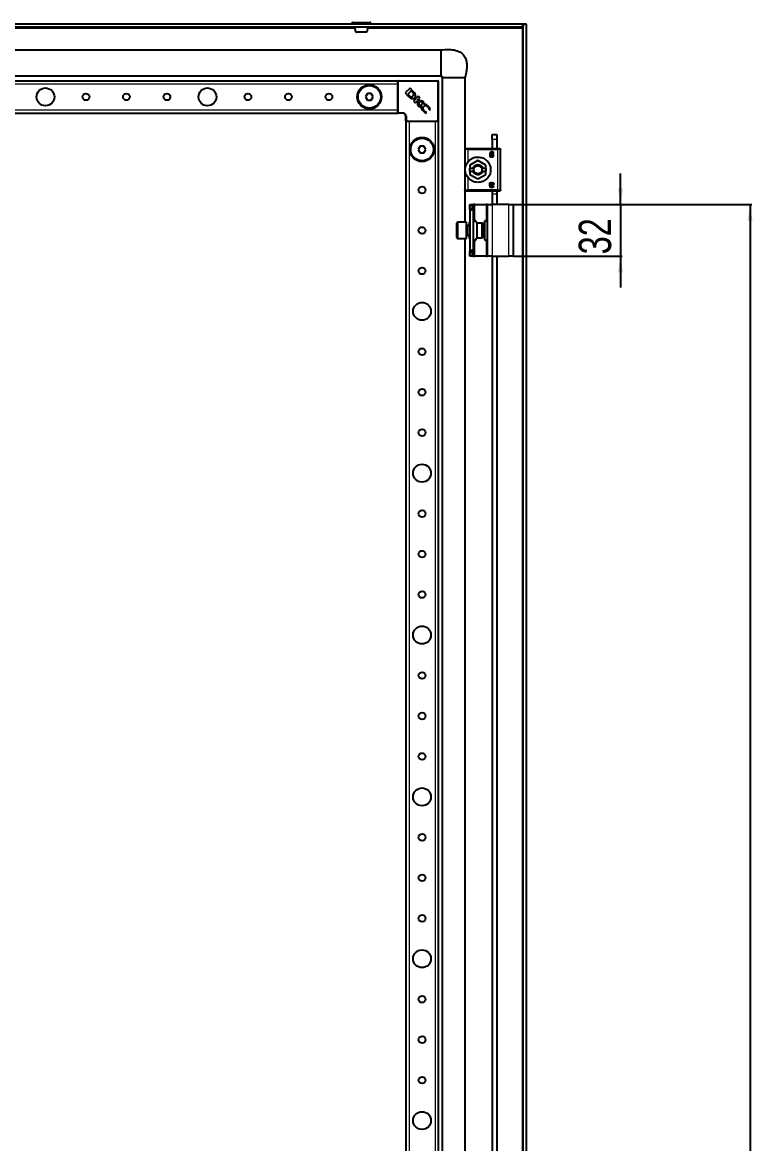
# Model space of a CAD drawing. Header units: millimetres. Extents: x -545 to 1520, y -1456 to 1043.
# Drawn here: x 1069 to 1520, y 184 to 877 of the extents above; entities that cross this region are included whole.
import ezdxf

# ---------------------------------------------------------------- set-up
doc = ezdxf.new("R2010")
doc.units = ezdxf.units.MM
doc.layers.add('FORMAT', color=7, linetype='Continuous')
doc.styles.add('SLDTEXTSTYLE0', font='TXT', dxfattribs={"width": 0.75})
doc.dimstyles.new('SLDDIMSTYLE0', dxfattribs={"dimtxt": 20, "dimasz": 10, "dimexe": 0, "dimexo": 0.0625, "dimgap": 5, "dimtad": 2, "dimdec": 1, "dimrnd": 1e-09, "dimzin": 12, "dimdsep": 46, "dimtxsty": 'SLDTEXTSTYLE0', "dimsah": 1, "dimcen": 0.09, "dimadec": 0, "dimazin": 3, "dimtfac": 1, "dimtofl": 0, "dimtmove": 0, "dimatfit": 3, "dimfxl": 0, "dimfrac": 2, "dimtolj": 1, "dimtzin": 12, "dimarcsym": 0})
doc.dimstyles.new('SLDDIMSTYLE1', dxfattribs={"dimtxt": 20, "dimasz": 10, "dimexe": 0, "dimexo": 0.0625, "dimgap": 5, "dimtad": 2, "dimdec": 1, "dimrnd": 1e-09, "dimzin": 12, "dimdsep": 46, "dimtxsty": 'SLDTEXTSTYLE0', "dimsah": 1, "dimcen": 0.09, "dimadec": 0, "dimazin": 3, "dimtfac": 1, "dimtmove": 0, "dimatfit": 0, "dimfxl": 0, "dimfrac": 2, "dimtolj": 1, "dimtzin": 12, "dimarcsym": 0})

# ---------------------------------------------------------------- blocks, each defined once
blk = doc.blocks.new('_D_5')
at = {"layer": 'FORMAT'}
for p, q in [((1372.22, 764.15), (1519.21, 764.15)), ((1518.21, 764.15), (1518.21, -1167.85)), ((1372.22, -1167.85), (1519.21, -1167.85))]:
    blk.add_line(p, q, dxfattribs=at)
for points in [[(1518.21, 764.15), (1516.67, 754.15), (1519.75, 754.15)], [(1518.21, -1167.85), (1519.75, -1157.85), (1516.67, -1157.85)]]:
    blk.add_solid(points, dxfattribs=at)
at = {"layer": 'FORMAT', "insert": (1492.43, -231.4), "char_height": 20, "attachment_point": 1, "rotation": 90, "style": 'SLDTEXTSTYLE0'}
blk.add_mtext('1932', dxfattribs=at)
blk = doc.blocks.new('_D_6')
at = {"layer": 'FORMAT'}
for p, q in [((1438.21, 764.15), (1438.21, 783.38)), ((1372.22, 764.15), (1439.21, 764.15)), ((1438.21, 764.15), (1438.21, 732.15)), ((1372.22, 732.15), (1439.21, 732.15)), ((1438.21, 732.15), (1438.21, 712.92))]:
    blk.add_line(p, q, dxfattribs=at)
for points in [[(1438.21, 764.15), (1439.75, 774.15), (1436.67, 774.15)], [(1438.21, 732.15), (1436.67, 722.15), (1439.75, 722.15)]]:
    blk.add_solid(points, dxfattribs=at)
at = {"layer": 'FORMAT', "insert": (1412.43, 733.37), "char_height": 20, "attachment_point": 1, "rotation": 90, "style": 'SLDTEXTSTYLE0'}
blk.add_mtext('32', dxfattribs=at)

msp = doc.modelspace()

# ---------------------------------------------------------------- linework, layer by layer
at = {"color": 7, "linetype": 'Continuous', "lineweight": 25}
for p, q in [((1377.91, 875.65), (788.51, 875.65)), ((1377.91, 873.65), (788.51, 873.65)), ((1272.46, 876.4), (1272.46, 875.65)), ((1272.71, 876.65), (1281.22, 876.65)), ((1281.22, 876.65), (1283.71, 876.65)), ((1283.96, 875.65), (1283.96, 876.4)), ((1377.82, 873.65), (1377.61, 873.05)), ((1377.91, 873.65), (1377.91, 875.65)), ((1378.21, -1279.35), (1378.21, 875.65)), ((1380.21, 875.65), (1378.21, 875.65)), ((1380.21, -1279.35), (1380.21, 875.65)), ((839.21, 859.65), (1327.21, 859.65)), ((839.21, 843.65), (1327.21, 843.65)), ((865.71, 840.65), (1300.71, 840.65)), ((1300.71, 840.35), (1300.71, 840.65)), ((1300.71, 839.71), (1300.71, 840.35)), ((1300.71, 838.65), (1300.71, 839.71)), ((1300.71, 822.65), (1300.71, 838.65)), ((1301.01, 840.65), (1325.41, 840.65)), ((1325.71, 840.35), (1325.71, 815.95)), ((1328.21, 842.65), (1328.21, -1246.35)), ((1342.21, 842.65), (1342.21, 798.33)), ((1282.05, 832.65), (1280.9, 830.65)), ((1284.36, 832.65), (1282.05, 832.65)), ((1285.52, 830.65), (1284.36, 832.65)), ((1308.31, 836.01), (1305.36, 833.05)), ((1305.36, 833.05), (1307.24, 831.16)), ((1309.02, 834.48), (1306.84, 832.3)), ((1306.84, 832.3), (1307.51, 831.64)), ((1310.31, 834.01), (1308.31, 836.01)), ((1309.76, 833.76), (1309.02, 834.48)), ((1280.9, 830.65), (1282.05, 828.65)), ((1282.05, 828.65), (1284.36, 828.65)), ((1284.36, 828.65), (1285.52, 830.65)), ((1307.24, 831.16), (1307.26, 831.14)), ((1313.32, 831), (1310.36, 828.04)), ((1310.36, 828.04), (1311.42, 826.98)), ((1311.42, 826.98), (1312.66, 828.23)), ((1312.66, 828.23), (1312.83, 825.57)), ((1312.83, 825.57), (1314.12, 824.28)), ((1312.98, 828.56), (1314.37, 829.95)), ((1316.24, 828.08), (1312.98, 828.56)), ((1314.37, 829.95), (1313.32, 831)), ((1313.94, 827.75), (1317.04, 827.28)), ((1314.12, 824.28), (1313.94, 827.75)), ((1317.04, 827.28), (1316.24, 828.08)), ((865.71, 820.65), (1300.71, 820.65)), ((1300.71, 821.6), (1300.71, 822.65)), ((1300.71, 820.95), (1300.71, 821.6)), ((1300.71, 820.65), (1300.71, 820.95)), ((1303.71, 820.65), (1301.01, 820.65)), ((1305.71, 815.95), (1305.71, 818.65)), ((1318.08, 820.65), (1318.59, 820.9)), ((1318.59, 820.9), (1318.48, 821.01)), ((1320.03, 822.85), (1320.16, 822.72)), ((1320.16, 822.72), (1320.85, 823.05)), ((1305.71, 815.65), (1305.71, -1219.35)), ((1305.71, 815.65), (1306.01, 815.65)), ((1306.65, 815.65), (1306.01, 815.65)), ((1306.65, 815.65), (1307.71, 815.65)), ((1307.71, 815.65), (1323.71, 815.65)), ((1323.71, 815.65), (1324.76, 815.65)), ((1325.41, 815.65), (1324.76, 815.65)), ((1325.41, 815.65), (1325.71, 815.65)), ((1325.71, 815.65), (1325.71, -1219.35)), ((1358.91, 807.35), (1361.91, 807.35)), ((1358.91, 804.35), (1358.91, 807.35)), ((1358.91, 804.35), (1358.91, 798.65)), ((1361.91, 807.35), (1361.91, 804.35)), ((1361.91, 804.35), (1361.91, 798.65)), ((1314.55, 800.15), (1313.4, 798.15)), ((1313.4, 798.15), (1314.55, 796.15)), ((1316.86, 800.15), (1314.55, 800.15)), ((1318.02, 798.15), (1316.86, 800.15)), ((1316.86, 796.15), (1318.02, 798.15)), ((1342.21, 798.15), (1342.21, 773.15)), ((1362.21, 798.65), (1344.21, 798.65)), ((1362.81, 798.65), (1362.56, 798.65)), ((1364.21, 773.15), (1364.21, 798.15)), ((1314.55, 796.15), (1316.86, 796.15)), ((1343.04, 788.78), (1344.55, 791.04)), ((1350.21, 791.37), (1345.26, 788.51)), ((1355.16, 788.51), (1350.21, 791.37)), ((1357.65, 795.61), (1357.65, 793.74)), ((1358.11, 793.75), (1358.11, 794.02)), ((1358.18, 795.36), (1358.18, 795.58)), ((1358.56, 795.36), (1358.18, 795.36)), ((1358.18, 795.01), (1358.61, 795.01)), ((1358.18, 794.42), (1358.18, 795.01)), ((1345.26, 788.51), (1345.26, 786.65)), ((1345.26, 784.65), (1345.26, 786.65)), ((1345.26, 786.65), (1347.22, 786.65)), ((1345.26, 784.65), (1345.26, 782.79)), ((1345.26, 784.65), (1347.22, 784.65)), ((1345.26, 782.79), (1350.21, 779.94)), ((1347.92, 786.65), (1347.22, 786.65)), ((1347.22, 784.65), (1347.92, 784.65)), ((1350.21, 779.94), (1355.16, 782.79)), ((1353.2, 786.65), (1352.5, 786.65)), ((1352.5, 784.65), (1353.2, 784.65)), ((1353.2, 786.65), (1355.16, 786.65)), ((1353.2, 784.65), (1355.16, 784.65)), ((1355.16, 786.65), (1355.16, 788.51)), ((1355.16, 786.65), (1355.16, 784.65)), ((1355.16, 782.79), (1355.16, 784.65)), ((1344.55, 780.27), (1343.04, 782.53)), ((1357.65, 775.69), (1357.65, 777.56)), ((1358.11, 777.56), (1358.11, 777.28)), ((1358.18, 776.3), (1358.18, 776.89)), ((1358.61, 776.3), (1358.18, 776.3)), ((1358.56, 775.95), (1358.18, 775.95)), ((1358.18, 775.95), (1358.18, 775.73)), ((1342.21, 772.98), (1342.21, 753.15)), ((1344.21, 772.65), (1362.21, 772.65)), ((1358.91, 772.73), (1358.91, 770.85)), ((1358.91, 770.85), (1358.91, 764.15)), ((1361.91, 772.73), (1361.91, 770.85)), ((1361.91, 770.85), (1361.91, 764.15)), ((1362.56, 772.65), (1362.81, 772.65)), ((1345.21, 764.15), (1347.21, 764.15)), ((1345.21, 763.15), (1345.21, 764.15)), ((1345.21, 762.15), (1345.21, 763.15)), ((1345.21, 761.15), (1345.21, 762.15)), ((1347.21, 764.15), (1347.21, 763.15)), ((1348.21, 764.15), (1347.21, 764.15)), ((1347.21, 762.15), (1347.21, 763.15)), ((1347.21, 762.15), (1347.21, 761.15)), ((1348.21, 764.15), (1355.21, 764.15)), ((1356.21, 764.15), (1355.21, 764.15)), ((1356.21, 732.15), (1356.21, 764.15)), ((1356.21, 764.15), (1359.21, 764.15)), ((1369.21, 764.15), (1359.21, 764.15)), ((1369.21, 764.15), (1372.21, 764.15)), ((1372.21, 732.15), (1372.21, 764.15)), ((1347.21, 761.15), (1345.21, 761.15)), ((1345.21, 761.15), (1345.21, 760.65)), ((1347.21, 760.65), (1345.21, 760.65)), ((1345.21, 760.65), (1345.21, 735.65)), ((1347.21, 761.15), (1347.21, 760.65)), ((1347.21, 760.65), (1347.21, 735.65)), ((1337.21, 745.9), (1337.21, 752.55)), ((1343.21, 753.15), (1337.81, 753.15)), ((1343.21, 745.59), (1343.21, 753.15)), ((1344.71, 751.15), (1343.46, 751.15)), ((1345.21, 753.15), (1344.71, 753.15)), ((1344.71, 753.15), (1344.71, 751.94)), ((1344.71, 751.94), (1344.71, 743.15)), ((1347.21, 754.15), (1348.21, 754.15)), ((1348.91, 754.15), (1348.21, 754.15)), ((1348.91, 754.15), (1348.91, 753.7)), ((1352.84, 752.65), (1349.71, 752.65)), ((1349.71, 743.65), (1349.71, 752.65)), ((1353.71, 752.15), (1352.84, 752.65)), ((1352.84, 743.65), (1352.84, 752.65)), ((1353.71, 744.15), (1353.71, 752.15)), ((1354.51, 742.15), (1354.51, 754.15)), ((1355.21, 754.15), (1354.51, 754.15)), ((1355.21, 754.15), (1356.21, 754.15)), ((1337.21, 743.75), (1337.21, 745.9)), ((1337.81, 743.15), (1343.21, 743.15)), ((1342.21, 743.15), (1342.21, 123.33)), ((1343.21, 743.15), (1343.21, 745.59)), ((1343.46, 745.15), (1344.71, 745.15)), ((1344.71, 743.15), (1345.21, 743.15)), ((1348.21, 742.15), (1347.21, 742.15)), ((1348.21, 742.15), (1348.91, 742.15)), ((1348.91, 742.6), (1348.91, 742.15)), ((1349.71, 743.65), (1352.84, 743.65)), ((1352.84, 743.65), (1353.71, 744.15)), ((1354.51, 742.15), (1355.21, 742.15)), ((1356.21, 742.15), (1355.21, 742.15)), ((1347.21, 735.65), (1345.21, 735.65)), ((1345.21, 735.65), (1345.21, 735.15)), ((1345.21, 734.15), (1345.21, 735.15)), ((1345.21, 735.15), (1347.21, 735.15)), ((1347.21, 735.65), (1347.21, 735.15)), ((1347.21, 735.15), (1347.21, 734.15)), ((1345.21, 733.15), (1345.21, 734.15)), ((1345.21, 732.15), (1345.21, 733.15)), ((1347.21, 732.15), (1345.21, 732.15)), ((1347.21, 733.15), (1347.21, 734.15)), ((1347.21, 733.15), (1347.21, 732.15)), ((1347.21, 732.15), (1348.21, 732.15)), ((1355.21, 732.15), (1348.21, 732.15)), ((1355.21, 732.15), (1356.21, 732.15)), ((1359.21, 732.15), (1356.21, 732.15)), ((1358.91, 732.15), (1358.91, 123.65)), ((1359.21, 732.15), (1369.21, 732.15)), ((1361.91, 732.15), (1361.91, 123.65)), ((1372.21, 732.15), (1369.21, 732.15))]:
    msp.add_line(p, q, dxfattribs=at)
at = {"color": 8, "linetype": 'Continuous', "lineweight": 18}
for p, q in [((892.18, 873.05), (1274.24, 873.05)), ((1281.35, 876.4), (1272.46, 876.4)), ((1283.96, 876.4), (1281.35, 876.4)), ((1282.18, 873.05), (1377.61, 873.05)), ((1377.61, 873.05), (1377.61, -1276.75)), ((865.71, 838.65), (1300.71, 838.65)), ((1301.01, 840.35), (1300.71, 840.35)), ((1301.01, 840.35), (1301.01, 840.65)), ((1301.01, 840.35), (1301.01, 820.95)), ((1325.41, 840.35), (1301.01, 840.35)), ((1325.41, 840.35), (1325.41, 840.65)), ((1325.41, 815.95), (1325.41, 840.35)), ((1325.41, 840.35), (1325.71, 840.35)), ((865.71, 822.65), (1300.71, 822.65)), ((1301.01, 820.95), (1300.71, 820.95)), ((1301.01, 820.95), (1303.71, 820.95)), ((1301.01, 820.65), (1301.01, 820.95)), ((1303.71, 820.65), (1303.71, 820.95)), ((1305.71, 818.65), (1306.01, 818.65)), ((1306.01, 818.65), (1306.01, 815.95)), ((1306.01, 815.95), (1305.71, 815.95)), ((1306.01, 815.95), (1325.41, 815.95)), ((1306.01, 815.65), (1306.01, 815.95)), ((1307.71, 815.65), (1307.71, -1219.35)), ((1323.71, 815.65), (1323.71, -1219.35)), ((1325.41, 815.65), (1325.41, 815.95)), ((1325.71, 815.95), (1325.41, 815.95)), ((1361.91, 804.35), (1358.91, 804.35)), ((1344.21, 790.71), (1344.21, 798.15)), ((1344.21, 798.15), (1362.21, 798.15)), ((1362.21, 798.15), (1362.21, 773.15)), ((1350.21, 783.15), (1350.21, 782.5)), ((1344.21, 773.15), (1344.21, 780.59)), ((1362.21, 773.15), (1344.21, 773.15)), ((1358.91, 770.85), (1361.91, 770.85)), ((1347.21, 763.15), (1345.21, 763.15)), ((1345.21, 762.15), (1347.21, 762.15)), ((1348.21, 754.15), (1348.21, 764.15)), ((1355.21, 764.15), (1355.21, 754.15)), ((1359.21, 732.15), (1359.21, 764.15)), ((1369.21, 732.15), (1369.21, 764.15)), ((1337.81, 753.15), (1337.81, 745.59)), ((1343.46, 751.15), (1343.46, 745.15)), ((1337.81, 745.59), (1337.81, 743.15)), ((1348.21, 732.15), (1348.21, 742.15)), ((1355.21, 742.15), (1355.21, 732.15)), ((1347.21, 734.15), (1345.21, 734.15)), ((1345.21, 733.15), (1347.21, 733.15))]:
    msp.add_line(p, q, dxfattribs=at)
at = {"color": 7, "linetype": 'Continuous', "lineweight": 25}
for centre, radius in [((1083.21, 830.65), 5.5), ((1108.21, 830.65), 2.1), ((1133.21, 830.65), 2.1), ((1158.21, 830.65), 2.1), ((1183.21, 830.65), 5.5), ((1208.21, 830.65), 2.1), ((1233.21, 830.65), 2.1), ((1258.21, 830.65), 2.1), ((1283.21, 830.65), 7.5), ((1283.21, 830.65), 7), ((1315.71, 798.15), 7.5), ((1315.71, 798.15), 7), ((1315.71, 773.15), 2.1), ((1315.71, 748.15), 2.1), ((1315.71, 723.15), 2.1), ((1315.71, 698.15), 5.5), ((1315.71, 673.15), 2.1), ((1315.71, 648.15), 2.1), ((1315.71, 623.15), 2.1), ((1315.71, 598.15), 5.5), ((1315.71, 573.15), 2.1), ((1315.71, 548.15), 2.1), ((1315.71, 523.15), 2.1), ((1315.71, 498.15), 5.5), ((1315.71, 473.15), 2.1), ((1315.71, 448.15), 2.1), ((1315.71, 423.15), 2.1), ((1315.71, 398.15), 5.5), ((1315.71, 373.15), 2.1), ((1315.71, 348.15), 2.1), ((1315.71, 323.15), 2.1), ((1315.71, 298.15), 5.5), ((1315.71, 273.15), 2.1), ((1315.71, 248.15), 2.1), ((1315.71, 223.15), 2.1), ((1315.71, 198.15), 5.5)]:
    msp.add_circle(centre, radius, dxfattribs=at)
for centre, radius, start, end in [((1272.71, 876.4), 0.25, 90, 180), ((1283.71, 876.4), 0.25, 0, 90), ((1275.1, 871.15), 0.5, 195.24646, 270.04596), ((1281.32, 871.15), 0.5, 269.96367, 344.83397), ((1301.01, 840.35), 0.3, 90, 180), ((1325.41, 840.35), 0.3, 0, 90), ((1305.29, 829.58), 6.12, 36.98881, 43.07444), ((1307.1, 830.35), 4.87, 20.34448, 48.77765), ((1318.11, 823.58), 1.94, 143.30966, 232.34638), ((1317.71, 823.14), 1.97, 38.45405, 125.887), ((1301.01, 820.95), 0.3, 180, 270), ((1303.71, 818.65), 2, 0, 90), ((1306.01, 815.95), 0.3, 180, 270), ((1325.41, 815.95), 0.3, 270, 0), ((1337.81, 752.55), 0.6, 90, 180), ((1343.46, 751.4), 0.25, 180, 270), ((1337.81, 743.75), 0.6, 180, 270), ((1343.46, 744.9), 0.25, 90, 180)]:
    msp.add_arc(centre, radius, start, end, dxfattribs=at)
at = {"color": 8, "linetype": 'Continuous', "lineweight": 18}
msp.add_arc((1303.71, 818.65), 2.3, 0, 90, dxfattribs=at)
at = {"color": 7, "linetype": 'Continuous', "lineweight": 25}
for points, knots in [([(1274.19, 873.65), (1274.19, 873.52), (1274.21, 872.61), (1274.43, 871.74), (1274.62, 871)], [0, 0, 0, 0, 0.14185, 1, 1, 1, 1]), ([(1281.8, 871), (1281.99, 871.74), (1282.21, 872.61), (1282.23, 873.52), (1282.23, 873.65)], [0, 0, 0, 0, 0.85815, 1, 1, 1, 1]), ([(1377.61, 873.05), (1377.66, 873.21), (1377.71, 873.37), (1377.81, 873.59), (1377.86, 873.65), (1377.91, 873.65)], [0, 0, 0, 0, 0.5, 0.5, 1, 1, 1, 1]), ([(1378.21, 875.65), (1378.18, 875.27), (1378.15, 874.7), (1377.97, 874.13), (1377.91, 873.94)], [0, 0, 0, 0, 0.662931, 1, 1, 1, 1]), ([(1281.28, 870.65), (1281.29, 870.65), (1281.34, 870.65), (1281.06, 870.65), (1280.54, 870.65), (1279.82, 870.65), (1278.97, 870.65), (1277.9, 870.65), (1276.88, 870.65), (1275.99, 870.65), (1275.38, 870.65), (1275.09, 870.65), (1275.13, 870.65), (1275.14, 870.65)], [0, 0, 0, 0, 0.03384, 0.141254, 0.248698, 0.315774, 0.423314, 0.530846, 0.63821, 0.745706, 0.853372, 0.960917, 1, 1, 1, 1]), ([(1327.21, 859.65), (1328.94, 859.82), (1332.07, 860.12), (1336.4, 859.61), (1339.83, 858.18), (1342.05, 855.87), (1343.13, 853.1), (1343.45, 850.05), (1343.16, 846.49), (1342.54, 844), (1342.21, 842.65)], [0, 0, 0, 0, 0.176713, 0.320911, 0.440308, 0.54837, 0.6374, 0.738878, 0.858543, 1, 1, 1, 1]), ([(1327.21, 859.65), (1327.21, 859.62), (1327.21, 859.56), (1327.21, 858.92), (1327.21, 857.45), (1327.21, 855.26), (1327.21, 853.26), (1327.21, 851.65), (1327.21, 850.05), (1327.21, 848.04), (1327.21, 845.86), (1327.21, 844.35), (1327.21, 843.95), (1327.21, 843.81)], [0, 0, 0, 0, 0.069165, 0.1363, 0.267291, 0.398282, 0.465417, 0.534583, 0.603748, 0.670883, 0.801874, 0.932865, 1, 1, 1, 1]), ([(1327.21, 843.81), (1327.31, 843.8), (1327.45, 843.78), (1327.6, 843.71), (1327.69, 843.66), (1327.74, 843.59), (1327.78, 843.52), (1327.81, 843.45), (1327.88, 843.27), (1328.05, 843.19), (1328.2, 842.96), (1328.23, 842.76), (1328.24, 842.65)], [0, 0, 0, 0, 0.146823, 0.202041, 0.247643, 0.28691, 0.323569, 0.360785, 0.40083, 0.628513, 0.79432, 1, 1, 1, 1]), ([(1328.21, 842.65), (1328.06, 842.88), (1327.79, 843.28), (1327.39, 843.54), (1327.21, 843.65)], [0, 0, 0, 0, 0.561561, 1, 1, 1, 1]), ([(1328.32, 842.65), (1328.35, 842.65), (1328.44, 842.65), (1328.89, 842.65), (1329.19, 842.65)], [0, 0, 0, 0, 0.350861, 1, 1, 1, 1]), ([(1307.51, 831.64), (1307.71, 831.45), (1308.08, 831.1), (1308.62, 830.78), (1309.07, 830.72), (1309.41, 830.78), (1309.76, 830.97), (1309.98, 831.17), (1310.09, 831.28)], [0, 0, 0, 0, 0.274676, 0.503042, 0.607381, 0.716579, 0.843412, 1, 1, 1, 1]), ([(1308.59, 830), (1308.8, 829.89), (1309.18, 829.69), (1309.82, 829.57), (1310.41, 829.61), (1310.95, 829.81), (1311.38, 830.17), (1311.67, 830.68), (1311.79, 831.34), (1311.71, 831.8), (1311.66, 832.05)], [0, 0, 0, 0, 0.1380907, 0.2654555, 0.3840134, 0.4961027, 0.6057595, 0.7197905, 0.8476619, 1, 1, 1, 1]), ([(1310.09, 831.28), (1310.18, 831.37), (1310.35, 831.55), (1310.53, 831.82), (1310.62, 832.1), (1310.62, 832.42), (1310.47, 832.83), (1310.28, 833.11), (1310.18, 833.26)], [0, 0, 0, 0, 0.176808, 0.319231, 0.43938, 0.552395, 0.749205, 1, 1, 1, 1]), ([(1307.26, 831.14), (1307.34, 831.06), (1307.5, 830.91), (1307.66, 830.76), (1307.75, 830.68)], [0, 0, 0, 0, 0.486421, 1, 1, 1, 1]), ([(1307.75, 830.68), (1307.9, 830.55), (1308.16, 830.3), (1308.46, 830.09), (1308.59, 830)], [0, 0, 0, 0, 0.55183, 1, 1, 1, 1]), ([(1315.45, 825.99), (1315.31, 825.82), (1315.03, 825.49), (1314.86, 824.79), (1314.99, 823.92), (1315.56, 822.84), (1316.2, 822.15), (1316.57, 821.76)], [0, 0, 0, 0, 0.130532, 0.266031, 0.423997, 0.666819, 1, 1, 1, 1]), ([(1319.61, 824.78), (1319.24, 825.11), (1318.55, 825.73), (1317.38, 826.28), (1316.44, 826.42), (1315.79, 826.26), (1315.56, 826.08), (1315.45, 825.99)], [0, 0, 0, 0, 0.315674, 0.58952, 0.813199, 0.909026, 1, 1, 1, 1]), ([(1319.25, 824.37), (1319.47, 824.11), (1319.85, 823.66), (1319.97, 823.09), (1320.03, 822.85)], [0, 0, 0, 0, 0.579608, 1, 1, 1, 1]), ([(1320.85, 823.05), (1320.67, 823.39), (1320.33, 824.02), (1319.84, 824.54), (1319.61, 824.78)], [0, 0, 0, 0, 0.5368, 1, 1, 1, 1]), ([(1316.57, 821.76), (1316.84, 821.51), (1317.3, 821.09), (1317.85, 820.78), (1318.08, 820.65)], [0, 0, 0, 0, 0.577653, 1, 1, 1, 1]), ([(1318.48, 821.01), (1318.17, 821.16), (1317.6, 821.42), (1317.14, 821.85), (1316.93, 822.04)], [0, 0, 0, 0, 0.547643, 1, 1, 1, 1]), ([(1358.76, 796.65), (1358.61, 796.65), (1358.39, 796.64), (1358.11, 796.54), (1357.92, 796.42), (1357.78, 796.25), (1357.67, 795.98), (1357.66, 795.76), (1357.65, 795.61)], [0, 0, 0, 0, 0.250089, 0.382495, 0.500259, 0.622163, 0.750133, 1, 1, 1, 1]), ([(1359.83, 796.16), (1359.83, 796.21), (1359.83, 796.29), (1359.76, 796.38), (1359.62, 796.47), (1359.3, 796.6), (1358.98, 796.63), (1358.76, 796.65)], [0, 0, 0, 0, 0.124693, 0.187182, 0.249773, 0.500039, 1, 1, 1, 1]), ([(1344.21, 780.59), (1343.92, 780.97), (1343.35, 781.72), (1342.79, 782.97), (1342.44, 784.25), (1342.32, 785.65), (1342.44, 787.06), (1342.79, 788.34), (1343.35, 789.58), (1343.92, 790.34), (1344.21, 790.71)], [0, 0, 0, 0, 0.125762, 0.25037, 0.375307, 0.500139, 0.62481, 0.749763, 0.874888, 1, 1, 1, 1]), ([(1357.65, 793.74), (1357.65, 793.73), (1357.65, 793.72), (1357.67, 793.7), (1357.69, 793.68), (1357.77, 793.65), (1357.83, 793.65), (1357.88, 793.65)], [0, 0, 0, 0, 0.124881, 0.183376, 0.250934, 0.500336, 1, 1, 1, 1]), ([(1357.88, 793.65), (1357.92, 793.65), (1357.99, 793.65), (1358.07, 793.67), (1358.09, 793.7), (1358.11, 793.72), (1358.11, 793.73), (1358.11, 793.75)], [0, 0, 0, 0, 0.499718, 0.749437, 0.810587, 0.875078, 1, 1, 1, 1]), ([(1358.11, 794.02), (1358.23, 793.91), (1358.42, 793.74), (1358.69, 793.63), (1358.86, 793.6), (1358.94, 793.59), (1358.98, 793.59)], [0, 0, 0, 0, 0.499113, 0.749325, 0.874665, 1, 1, 1, 1]), ([(1358.18, 795.58), (1358.18, 795.67), (1358.19, 795.8), (1358.25, 795.97), (1358.32, 796.08), (1358.43, 796.16), (1358.55, 796.21), (1358.68, 796.24), (1358.77, 796.24), (1358.82, 796.24)], [0, 0, 0, 0, 0.250023, 0.382539, 0.499802, 0.620838, 0.749652, 0.874777, 1, 1, 1, 1]), ([(1358.9, 794.01), (1358.83, 794.01), (1358.69, 794.02), (1358.43, 794.16), (1358.28, 794.31), (1358.18, 794.42)], [0, 0, 0, 0, 0.249939, 0.499864, 1, 1, 1, 1]), ([(1359.94, 794.44), (1359.94, 794.52), (1359.93, 794.67), (1359.84, 794.89), (1359.68, 795.07), (1359.41, 795.24), (1359.03, 795.34), (1358.72, 795.35), (1358.56, 795.36)], [0, 0, 0, 0, 0.125049, 0.249886, 0.370856, 0.49982, 0.749609, 1, 1, 1, 1]), ([(1358.61, 795.01), (1358.71, 795), (1358.89, 795), (1359.11, 794.93), (1359.26, 794.84), (1359.35, 794.74), (1359.41, 794.61), (1359.41, 794.52), (1359.41, 794.48)], [0, 0, 0, 0, 0.279652, 0.500248, 0.629485, 0.750186, 0.875763, 1, 1, 1, 1]), ([(1358.82, 796.24), (1358.98, 796.22), (1359.22, 796.19), (1359.47, 796.07), (1359.6, 796), (1359.67, 795.96), (1359.71, 795.95), (1359.72, 795.95)], [0, 0, 0, 0, 0.4987, 0.749508, 0.874949, 0.946783, 1, 1, 1, 1]), ([(1359.41, 794.48), (1359.41, 794.41), (1359.4, 794.31), (1359.34, 794.19), (1359.27, 794.12), (1359.19, 794.06), (1359.1, 794.03), (1359, 794.01), (1358.93, 794.01), (1358.9, 794.01)], [0, 0, 0, 0, 0.249168, 0.373635, 0.49939, 0.619394, 0.749656, 0.87477, 1, 1, 1, 1]), ([(1358.98, 793.59), (1359.1, 793.6), (1359.29, 793.61), (1359.51, 793.7), (1359.67, 793.79), (1359.79, 793.92), (1359.92, 794.13), (1359.93, 794.32), (1359.94, 794.44)], [0, 0, 0, 0, 0.25007, 0.379181, 0.500499, 0.62417, 0.750842, 1, 1, 1, 1]), ([(1359.72, 795.95), (1359.74, 795.95), (1359.75, 795.95), (1359.77, 795.96), (1359.78, 795.97), (1359.8, 796), (1359.82, 796.04), (1359.82, 796.08), (1359.82, 796.12), (1359.83, 796.14), (1359.83, 796.16)], [0, 0, 0, 0, 0.128825, 0.180169, 0.243397, 0.36986, 0.499864, 0.749649, 0.843476, 1, 1, 1, 1]), ([(1357.65, 777.56), (1357.65, 777.57), (1357.65, 777.59), (1357.67, 777.61), (1357.69, 777.63), (1357.77, 777.65), (1357.83, 777.65), (1357.88, 777.65)], [0, 0, 0, 0, 0.124884, 0.1863766, 0.2509142, 0.5003223, 1, 1, 1, 1]), ([(1357.88, 777.65), (1357.92, 777.65), (1357.98, 777.65), (1358.05, 777.63), (1358.08, 777.62), (1358.09, 777.61), (1358.11, 777.59), (1358.11, 777.57), (1358.11, 777.56)], [0, 0, 0, 0, 0.499162, 0.644242, 0.749698, 0.813605, 0.875217, 1, 1, 1, 1]), ([(1358.11, 777.28), (1358.23, 777.39), (1358.42, 777.56), (1358.73, 777.69), (1358.9, 777.71), (1358.98, 777.71)], [0, 0, 0, 0, 0.499364, 0.749701, 1, 1, 1, 1]), ([(1358.18, 776.89), (1358.28, 776.99), (1358.43, 777.15), (1358.65, 777.26), (1358.79, 777.3), (1358.86, 777.3), (1358.9, 777.3)], [0, 0, 0, 0, 0.4997651, 0.7495043, 0.8747708, 1, 1, 1, 1]), ([(1359.94, 776.87), (1359.94, 776.83), (1359.94, 776.75), (1359.91, 776.6), (1359.84, 776.41), (1359.68, 776.24), (1359.41, 776.07), (1359.03, 775.96), (1358.72, 775.95), (1358.56, 775.95)], [0, 0, 0, 0, 0.0626366, 0.1252782, 0.2500723, 0.3748405, 0.4999941, 0.7496958, 1, 1, 1, 1]), ([(1359.36, 776.08), (1359.25, 776.04), (1358.99, 775.95), (1358.72, 775.95), (1358.56, 775.95)], [0, 0, 0, 0, 0.425627, 1, 1, 1, 1]), ([(1359.41, 776.83), (1359.41, 776.78), (1359.41, 776.69), (1359.35, 776.57), (1359.26, 776.46), (1359.11, 776.37), (1358.89, 776.31), (1358.71, 776.3), (1358.61, 776.3)], [0, 0, 0, 0, 0.124446, 0.249795, 0.37, 0.499734, 0.719932, 1, 1, 1, 1]), ([(1358.9, 777.3), (1358.97, 777.3), (1359.07, 777.29), (1359.19, 777.24), (1359.27, 777.18), (1359.34, 777.11), (1359.38, 777.02), (1359.41, 776.93), (1359.41, 776.86), (1359.41, 776.83)], [0, 0, 0, 0, 0.2496231, 0.3771401, 0.499734, 0.6227303, 0.7498125, 0.8748762, 1, 1, 1, 1]), ([(1358.98, 777.71), (1359.1, 777.7), (1359.29, 777.69), (1359.51, 777.61), (1359.67, 777.51), (1359.79, 777.38), (1359.92, 777.17), (1359.93, 776.99), (1359.94, 776.87)], [0, 0, 0, 0, 0.25007, 0.379559, 0.500499, 0.624556, 0.750843, 1, 1, 1, 1]), ([(1358.76, 774.65), (1358.69, 774.65), (1358.54, 774.66), (1358.32, 774.69), (1358.11, 774.76), (1357.92, 774.88), (1357.78, 775.05), (1357.67, 775.32), (1357.66, 775.55), (1357.65, 775.69)], [0, 0, 0, 0, 0.1252554, 0.2504368, 0.3830659, 0.5004929, 0.622629, 0.7502495, 1, 1, 1, 1]), ([(1358.18, 775.73), (1358.18, 775.68), (1358.18, 775.59), (1358.2, 775.46), (1358.25, 775.33), (1358.32, 775.22), (1358.43, 775.14), (1358.59, 775.07), (1358.73, 775.07), (1358.82, 775.06)], [0, 0, 0, 0, 0.125295, 0.250514, 0.383518, 0.50035, 0.621938, 0.750243, 1, 1, 1, 1]), ([(1359.83, 775.15), (1359.83, 775.12), (1359.82, 775.07), (1359.81, 774.99), (1359.76, 774.92), (1359.62, 774.83), (1359.3, 774.7), (1358.98, 774.67), (1358.76, 774.65)], [0, 0, 0, 0, 0.0626863, 0.1251726, 0.1876279, 0.2501847, 0.5003136, 1, 1, 1, 1]), ([(1358.82, 775.06), (1358.98, 775.08), (1359.29, 775.1), (1359.55, 775.32), (1359.71, 775.35), (1359.72, 775.36)], [0, 0, 0, 0, 0.498852, 0.946609, 1, 1, 1, 1]), ([(1359.72, 775.36), (1359.74, 775.36), (1359.75, 775.35), (1359.77, 775.34), (1359.78, 775.33), (1359.8, 775.31), (1359.82, 775.25), (1359.83, 775.19), (1359.83, 775.15)], [0, 0, 0, 0, 0.13107, 0.182437, 0.243796, 0.371388, 0.500442, 1, 1, 1, 1]), ([(1349.71, 752.65), (1349.53, 752.81), (1349.19, 753.11), (1348.99, 753.68), (1348.63, 753.99), (1348.29, 754.12), (1347.93, 754.08), (1347.58, 753.89), (1347.33, 753.53), (1347.25, 753.23), (1347.21, 753.08)], [0, 0, 0, 0, 0.185676, 0.371025, 0.466937, 0.562172, 0.656347, 0.751553, 0.873842, 1, 1, 1, 1]), ([(1347.21, 743.22), (1347.25, 743.07), (1347.33, 742.77), (1347.58, 742.41), (1347.93, 742.22), (1348.29, 742.19), (1348.63, 742.32), (1348.99, 742.62), (1349.19, 743.19), (1349.53, 743.5), (1349.71, 743.65)], [0, 0, 0, 0, 0.126158, 0.248447, 0.343653, 0.437828, 0.533063, 0.628975, 0.814324, 1, 1, 1, 1])]:
    msp.add_open_spline(points, degree=3, knots=knots, dxfattribs=at)
at = {"color": 8, "linetype": 'Continuous', "lineweight": 18}
msp.add_open_spline([(1274.66, 871.03), (1274.65, 871.03), (1274.6, 871.03), (1274.94, 871.03), (1275.65, 871.03), (1276.67, 871.03), (1277.85, 871.03), (1279.08, 871.03), (1280.07, 871.03), (1280.9, 871.03), (1281.5, 871.03), (1281.82, 871.03), (1281.77, 871.03), (1281.76, 871.03)], degree=3, knots=[0, 0, 0, 0, 0.038891, 0.14638, 0.253973, 0.361383, 0.468681, 0.576165, 0.683665, 0.750707, 0.858068, 0.965424, 1, 1, 1, 1], dxfattribs=at)
at = {"color": 7, "linetype": 'Continuous', "lineweight": 25}
for points in [[(1329.19, 842.65), (1329.52, 842.65), (1330.18, 842.65), (1331.15, 842.65), (1331.64, 842.65)], [(1331.64, 842.65), (1332.2, 842.65), (1333.33, 842.65), (1334.58, 842.65), (1335.21, 842.65)], [(1335.21, 842.65), (1335.84, 842.65), (1337.09, 842.65), (1338.22, 842.65), (1338.78, 842.65)], [(1338.78, 842.65), (1339.26, 842.65), (1340.24, 842.65), (1340.9, 842.65), (1341.23, 842.65)], [(1341.23, 842.65), (1341.51, 842.65), (1342.08, 842.65), (1342.17, 842.65), (1342.21, 842.65)], [(1342.71, 798.65), (1342.64, 798.64), (1342.51, 798.63), (1342.35, 798.51), (1342.23, 798.35), (1342.22, 798.22), (1342.21, 798.15)], [(1344.21, 798.65), (1344.01, 798.65), (1343.62, 798.65), (1343.12, 798.65), (1342.78, 798.65), (1342.73, 798.65), (1342.71, 798.65)], [(1363.71, 798.65), (1363.69, 798.65), (1363.64, 798.65), (1363.29, 798.65), (1362.8, 798.65), (1362.4, 798.65), (1362.21, 798.65)], [(1363.71, 798.65), (1363.77, 798.64), (1363.9, 798.63), (1364.07, 798.51), (1364.19, 798.35), (1364.2, 798.22), (1364.21, 798.15)], [(1344.21, 790.71), (1344.6, 791.13), (1345.39, 791.95), (1346.88, 792.82), (1348.5, 793.4), (1349.64, 793.47), (1350.21, 793.5)], [(1350.21, 793.5), (1351.24, 793.38), (1353.29, 793.15), (1355.9, 791.33), (1357.65, 788.74), (1358.26, 785.65), (1357.65, 782.57), (1355.9, 779.97), (1353.29, 778.16), (1351.24, 777.92), (1350.21, 777.8)], [(1347.22, 786.65), (1347.35, 786.95), (1347.62, 787.56), (1348.34, 788.25), (1349.22, 788.7), (1350.21, 788.85), (1351.19, 788.7), (1352.08, 788.25), (1352.8, 787.56), (1353.06, 786.95), (1353.2, 786.65)], [(1350.21, 782.5), (1349.88, 782.53), (1349.22, 782.59), (1348.34, 783.06), (1347.62, 783.75), (1347.35, 784.35), (1347.22, 784.65)], [(1347.92, 784.65), (1347.86, 784.81), (1347.74, 785.14), (1347.69, 785.65), (1347.74, 786.17), (1347.86, 786.49), (1347.92, 786.65)], [(1347.92, 786.65), (1348.03, 786.87), (1348.26, 787.29), (1348.82, 787.77), (1349.48, 788.09), (1349.97, 788.13), (1350.21, 788.15)], [(1350.21, 783.15), (1349.97, 783.17), (1349.48, 783.21), (1348.82, 783.53), (1348.26, 784.01), (1348.03, 784.44), (1347.92, 784.65)], [(1350.21, 788.15), (1350.45, 788.13), (1350.93, 788.09), (1351.59, 787.77), (1352.15, 787.29), (1352.38, 786.87), (1352.5, 786.65)], [(1353.2, 784.65), (1353.06, 784.35), (1352.8, 783.75), (1352.08, 783.06), (1351.19, 782.59), (1350.54, 782.53), (1350.21, 782.5)], [(1352.5, 784.65), (1352.38, 784.44), (1352.15, 784.01), (1351.59, 783.53), (1350.93, 783.21), (1350.45, 783.17), (1350.21, 783.15)], [(1352.5, 786.65), (1352.56, 786.49), (1352.68, 786.17), (1352.72, 785.65), (1352.68, 785.14), (1352.56, 784.81), (1352.5, 784.65)], [(1350.21, 777.8), (1349.64, 777.84), (1348.5, 777.91), (1346.88, 778.48), (1345.39, 779.35), (1344.6, 780.18), (1344.21, 780.59)], [(1342.71, 772.65), (1342.64, 772.66), (1342.51, 772.67), (1342.35, 772.79), (1342.23, 772.96), (1342.22, 773.09), (1342.21, 773.15)], [(1342.71, 772.65), (1342.73, 772.65), (1342.78, 772.65), (1343.12, 772.65), (1343.62, 772.65), (1344.01, 772.65), (1344.21, 772.65)], [(1362.21, 772.65), (1362.4, 772.65), (1362.8, 772.65), (1363.29, 772.65), (1363.64, 772.65), (1363.69, 772.65), (1363.71, 772.65)], [(1364.21, 773.15), (1364.2, 773.09), (1364.19, 772.96), (1364.07, 772.79), (1363.9, 772.67), (1363.77, 772.66), (1363.71, 772.65)]]:
    msp.add_open_spline(points, degree=3, dxfattribs=at)
at = {"color": 8, "linetype": 'Continuous', "lineweight": 18}
for points in [[(1344.21, 798.15), (1343.95, 798.15), (1343.42, 798.15), (1342.76, 798.15), (1342.3, 798.15), (1342.24, 798.15), (1342.21, 798.15)], [(1344.21, 798.65), (1344.21, 798.64), (1344.21, 798.63), (1344.21, 798.51), (1344.21, 798.35), (1344.21, 798.22), (1344.21, 798.15)], [(1362.21, 798.15), (1362.21, 798.22), (1362.21, 798.35), (1362.21, 798.51), (1362.21, 798.63), (1362.21, 798.64), (1362.21, 798.65)], [(1364.21, 798.15), (1364.18, 798.15), (1364.12, 798.15), (1363.66, 798.15), (1362.99, 798.15), (1362.47, 798.15), (1362.21, 798.15)], [(1342.21, 773.15), (1342.24, 773.15), (1342.3, 773.15), (1342.76, 773.15), (1343.42, 773.15), (1343.95, 773.15), (1344.21, 773.15)], [(1344.21, 773.15), (1344.21, 773.09), (1344.21, 772.96), (1344.21, 772.79), (1344.21, 772.67), (1344.21, 772.66), (1344.21, 772.65)], [(1362.21, 772.65), (1362.21, 772.66), (1362.21, 772.67), (1362.21, 772.79), (1362.21, 772.96), (1362.21, 773.09), (1362.21, 773.15)], [(1362.21, 773.15), (1362.47, 773.15), (1362.99, 773.15), (1363.66, 773.15), (1364.12, 773.15), (1364.18, 773.15), (1364.21, 773.15)]]:
    msp.add_open_spline(points, degree=3, dxfattribs=at)

# ---------------------------------------------------------------- dimensions: what is measured, and where the dimension line sits
at = {"layer": 'FORMAT'}
for base, p2, dimstyle, picture, middle in [((1438.21, 732.15), (1372.21, 732.15), 'SLDDIMSTYLE1', '_D_6', (1438.21, 748.15)), ((1518.21, -1167.85), (1372.21, -1167.85), 'SLDDIMSTYLE0', '_D_5', (1518.21, -201.85))]:
    dim = msp.add_linear_dim(base=base, p1=(1372.21, 764.15), p2=p2, angle=90, dimstyle=dimstyle, dxfattribs=at)
    dim.commit()
    dim.dimension.update_dxf_attribs({"geometry": picture, "text_midpoint": middle, "dimtype": 160})

doc.saveas('drawing.dxf')
